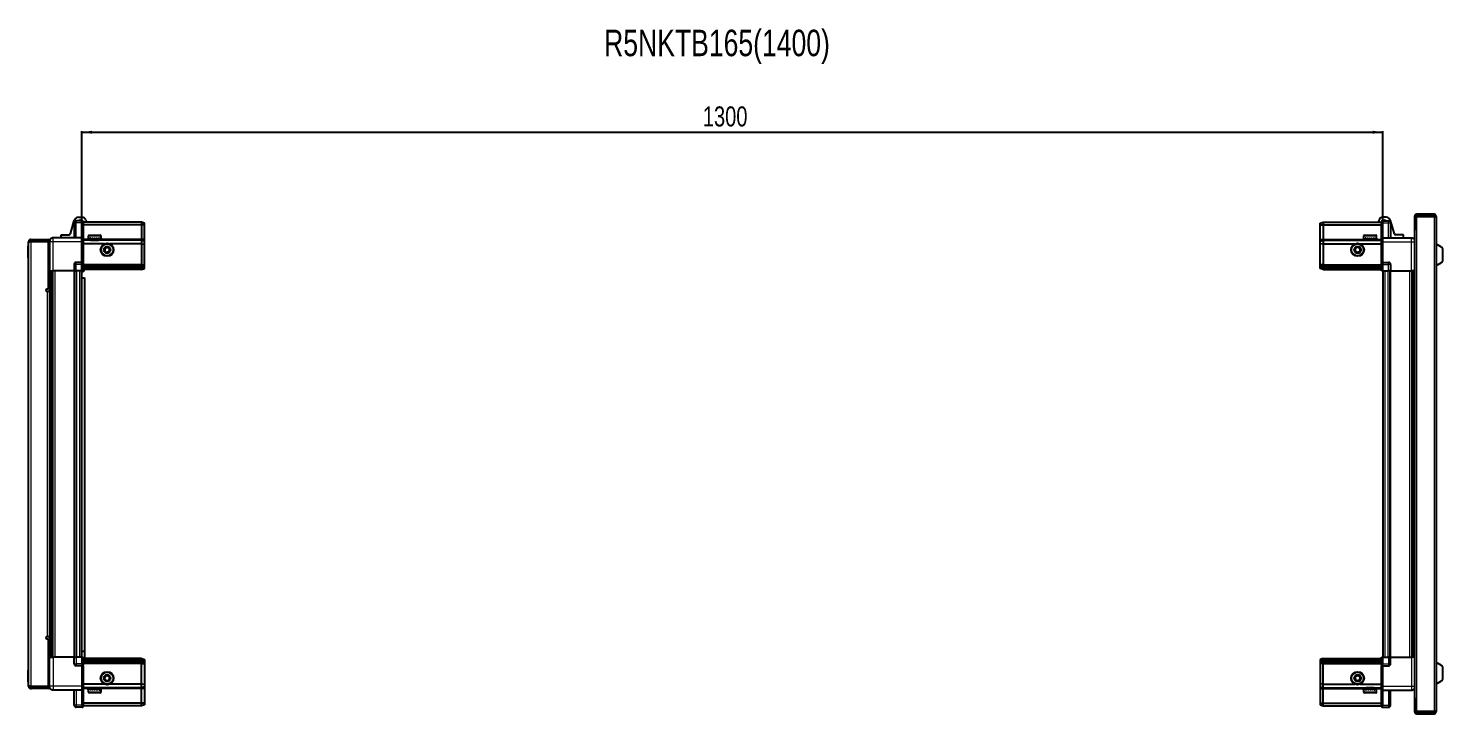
# Model space of a CAD drawing. Header units: millimetres. Extents: x 1132 to 6486, y -442 to 1882.
# Drawn here: x 3138 to 4552, y 1198 to 1882 of the extents above; entities that cross this region are included whole.
import ezdxf

# ---------------------------------------------------------------- set-up
doc = ezdxf.new("R2010")
doc.units = ezdxf.units.MM
doc.layers.add('FORMAT', color=7, linetype='Continuous')
doc.styles.add('SLDTEXTSTYLE0', font='TXT', dxfattribs={"width": 0.75})
doc.dimstyles.new('SLDDIMSTYLE0', dxfattribs={"dimtxt": 20, "dimasz": 10, "dimexe": 0, "dimexo": 0.0625, "dimgap": 5, "dimtad": 2, "dimdec": 1, "dimrnd": 1e-09, "dimzin": 12, "dimdsep": 46, "dimtxsty": 'SLDTEXTSTYLE0', "dimsah": 1, "dimcen": 0.09, "dimadec": 0, "dimazin": 3, "dimtfac": 1, "dimtofl": 0, "dimtmove": 0, "dimatfit": 3, "dimfxl": 0, "dimfrac": 2, "dimtolj": 1, "dimtzin": 12, "dimarcsym": 0})

# ---------------------------------------------------------------- blocks, each defined once
blk = doc.blocks.new('_D_5')
at = {"layer": 'FORMAT'}
for p, q in [((3192.1, 1640.1), (3192.1, 1779.6)), ((3192.1, 1778.6), (4492.1, 1778.6)), ((4492.1, 1640.1), (4492.1, 1779.6))]:
    blk.add_line(p, q, dxfattribs=at)
for points in [[(3192.1, 1778.6), (3202.1, 1777.1), (3202.1, 1780.1)], [(4492.1, 1778.6), (4482.1, 1780.1), (4482.1, 1777.1)]]:
    blk.add_solid(points, dxfattribs=at)
at = {"layer": 'FORMAT', "insert": (3812.6, 1804.4), "char_height": 20, "attachment_point": 1, "style": 'SLDTEXTSTYLE0'}
blk.add_mtext('1300', dxfattribs=at)

msp = doc.modelspace()

# ---------------------------------------------------------------- linework, layer by layer
at = {"color": 7, "linetype": 'Continuous', "lineweight": 25}
for p, q in [((4543.36, 1696.6), (4526.06, 1696.6)), ((4543.36, 1695.1), (4543.36, 1696.6)), ((3180.48, 1677.19), (3184.25, 1690.34)), ((3184.26, 1688.1), (3184.26, 1673.1)), ((3192.26, 1690.1), (3186.26, 1690.1)), ((3188.57, 1693.6), (3191.8, 1693.6)), ((3192.26, 1690.1), (3192.59, 1690.1)), ((3192.26, 1690.1), (3192.26, 1688.1)), ((3192.26, 1673.3), (3192.26, 1688.1)), ((3192.26, 1673.3), (3192.26, 1688.1)), ((3193.46, 1689.6), (3192.59, 1690.1)), ((3193.46, 1688.1), (3193.46, 1689.6)), ((3251.76, 1688.6), (3193.46, 1688.6)), ((3193.46, 1688.1), (3193.46, 1673.3)), ((3251.76, 1686.1), (3193.46, 1686.1)), ((3196.12, 1690.34), (3196.62, 1688.6)), ((3251.76, 1688.6), (3251.76, 1686.1)), ((3254.76, 1687.8), (3251.76, 1688.6)), ((3251.76, 1686.1), (3251.76, 1671.6)), ((3254.76, 1685.95), (3251.76, 1686.1)), ((3254.76, 1685.95), (3254.76, 1687.8)), ((3254.76, 1671.6), (3254.76, 1685.95)), ((4429.46, 1687.8), (4432.46, 1688.6)), ((4429.46, 1685.95), (4429.46, 1687.8)), ((4429.46, 1685.95), (4432.46, 1686.1)), ((4429.46, 1671.6), (4429.46, 1685.95)), ((4432.46, 1688.6), (4432.46, 1686.1)), ((4432.46, 1688.6), (4490.76, 1688.6)), ((4432.46, 1686.1), (4432.46, 1671.6)), ((4432.46, 1686.1), (4490.76, 1686.1)), ((4488.09, 1690.34), (4487.59, 1688.6)), ((4491.62, 1690.1), (4490.76, 1689.6)), ((4490.76, 1689.6), (4490.76, 1688.1)), ((4490.76, 1673.3), (4490.76, 1688.1)), ((4491.96, 1690.1), (4491.62, 1690.1)), ((4491.96, 1688.1), (4491.96, 1690.1)), ((4491.96, 1690.1), (4497.96, 1690.1)), ((4491.96, 1688.1), (4491.96, 1673.3)), ((4495.64, 1693.6), (4492.42, 1693.6)), ((4499.96, 1688.1), (4499.96, 1673.1)), ((4503.74, 1677.19), (4499.97, 1690.34)), ((4523.96, 1694.5), (4523.96, 1682.1)), ((4525.46, 1694.5), (4525.46, 1682.1)), ((4525.96, 1681.6), (4525.96, 1694.5)), ((4525.96, 1694.5), (4543.36, 1694.5)), ((4543.36, 1695.1), (4526.06, 1695.1)), ((4543.36, 1694.5), (4545.46, 1694.5)), ((4545.46, 1694.5), (4545.46, 1199.7)), ((3140.26, 1669.25), (3138.76, 1669.25)), ((3138.76, 1668.75), (3138.76, 1669.25)), ((3138.76, 1225.45), (3138.76, 1668.75)), ((3140.86, 1669.85), (3140.86, 1671.35)), ((3140.86, 1671.35), (3141.76, 1671.35)), ((3140.86, 1669.85), (3141.76, 1669.85)), ((3140.86, 1669.35), (3158.26, 1669.35)), ((3141.76, 1669.85), (3141.76, 1671.35)), ((3141.76, 1671.35), (3158.26, 1671.35)), ((3141.76, 1669.85), (3158.26, 1669.85)), ((3158.26, 1669.85), (3158.26, 1671.35)), ((3159.76, 1669.35), (3158.26, 1669.35)), ((3158.26, 1669.35), (3158.26, 1621.85)), ((3159.76, 1669.1), (3159.76, 1640.1)), ((3192.26, 1673.1), (3163.26, 1673.1)), ((3171.31, 1673.1), (3171.31, 1676.1)), ((3171.31, 1676.1), (3179.03, 1676.1)), ((3192.26, 1673.1), (3192.26, 1673.3)), ((3192.26, 1673.1), (3193.46, 1673.1)), ((3192.26, 1669.1), (3192.26, 1673.1)), ((3192.26, 1648.8), (3192.26, 1669.1)), ((3193.46, 1673.3), (3193.46, 1673.1)), ((3193.46, 1673.1), (3193.46, 1669.1)), ((3251.76, 1670.6), (3193.46, 1670.6)), ((3193.46, 1669.1), (3193.46, 1648.8)), ((3198.26, 1675), (3198.26, 1672.6)), ((3198.26, 1672.6), (3198.26, 1672.1)), ((3198.26, 1672.1), (3198.39, 1672.1)), ((3198.58, 1672.6), (3198.39, 1672.6)), ((3198.39, 1672.6), (3198.39, 1672.1)), ((3198.39, 1672.1), (3198.58, 1672.1)), ((3198.58, 1672.6), (3198.58, 1672.1)), ((3198.58, 1672.1), (3199.11, 1672.1)), ((3199.06, 1675.8), (3206.23, 1675.8)), ((3199.51, 1672.6), (3199.11, 1672.6)), ((3199.11, 1672.6), (3199.11, 1672.1)), ((3199.11, 1672.1), (3199.51, 1672.1)), ((3199.51, 1672.6), (3199.51, 1672.1)), ((3199.51, 1672.1), (3200.38, 1672.1)), ((3200.36, 1672.1), (3200.36, 1672)), ((3200.36, 1672), (3209.16, 1672)), ((3200.95, 1672.6), (3200.38, 1672.6)), ((3200.38, 1672.6), (3200.38, 1672.1)), ((3200.38, 1672.1), (3200.95, 1672.1)), ((3200.76, 1671.6), (3201.45, 1671.12)), ((3200.76, 1671.6), (3205.79, 1671.6)), ((3201.45, 1671.12), (3200.76, 1670.64)), ((3200.76, 1670.64), (3200.76, 1670.6)), ((3200.76, 1670.64), (3205.79, 1670.64)), ((3200.95, 1672.6), (3200.95, 1672.1)), ((3200.95, 1672.1), (3202.08, 1672.1)), ((3201.45, 1671.12), (3205.61, 1671.12)), ((3202.77, 1672.6), (3202.08, 1672.6)), ((3202.08, 1672.6), (3202.08, 1672.1)), ((3202.08, 1672.1), (3202.77, 1672.1)), ((3202.77, 1672.6), (3202.77, 1672.1)), ((3202.77, 1672.1), (3204.04, 1672.1)), ((3204.78, 1672.6), (3204.04, 1672.6)), ((3204.04, 1672.6), (3204.04, 1672.1)), ((3204.04, 1672.1), (3204.27, 1672.1)), ((3204.27, 1672.6), (3204.27, 1672.1)), ((3204.77, 1672.6), (3204.77, 1672.1)), ((3204.77, 1672.1), (3204.78, 1672.1)), ((3204.78, 1672.6), (3204.78, 1672.1)), ((3204.78, 1672.1), (3206.07, 1672.1)), ((3205.61, 1671.12), (3208.07, 1671.12)), ((3205.79, 1671.6), (3208.76, 1671.6)), ((3205.79, 1670.64), (3208.76, 1670.64)), ((3206.79, 1672.6), (3206.07, 1672.6)), ((3206.07, 1672.6), (3206.07, 1672.1)), ((3206.13, 1672.6), (3206.13, 1672.1)), ((3206.13, 1672.1), (3206.79, 1672.1)), ((3206.23, 1675.8), (3210.46, 1675.8)), ((3206.79, 1672.6), (3206.79, 1672.1)), ((3206.79, 1672.1), (3207.97, 1672.1)), ((3208.59, 1672.6), (3207.97, 1672.6)), ((3207.97, 1672.6), (3207.97, 1672.1)), ((3207.97, 1672.1), (3208.59, 1672.1)), ((3208.07, 1671.12), (3208.76, 1671.6)), ((3208.76, 1670.64), (3208.07, 1671.12)), ((3208.59, 1672.6), (3208.59, 1672.1)), ((3208.59, 1672.1), (3209.56, 1672.1)), ((3208.76, 1670.6), (3208.76, 1670.64)), ((3209.16, 1672), (3209.16, 1672.1)), ((3210.03, 1672.6), (3209.56, 1672.6)), ((3209.56, 1672.6), (3209.56, 1672.1)), ((3209.56, 1672.1), (3210.03, 1672.1)), ((3210.03, 1672.6), (3210.03, 1672.1)), ((3210.03, 1672.1), (3210.68, 1672.1)), ((3210.95, 1672.6), (3210.68, 1672.6)), ((3210.68, 1672.6), (3210.68, 1672.1)), ((3210.68, 1672.1), (3210.95, 1672.1)), ((3210.95, 1672.6), (3210.95, 1672.1)), ((3210.95, 1672.1), (3211.22, 1672.1)), ((3211.26, 1672.6), (3211.22, 1672.6)), ((3211.22, 1672.6), (3211.22, 1672.1)), ((3211.22, 1672.1), (3211.26, 1672.1)), ((3211.26, 1672.6), (3211.26, 1675)), ((3211.26, 1672.6), (3211.26, 1672.1)), ((3251.76, 1671.6), (3251.76, 1670.6)), ((3251.76, 1670.6), (3251.76, 1667.1)), ((3254.76, 1669.8), (3251.76, 1670.6)), ((3254.76, 1669.8), (3254.76, 1671.6)), ((3254.76, 1666.77), (3254.76, 1669.8)), ((4429.46, 1669.8), (4429.46, 1671.6)), ((4429.46, 1669.8), (4432.46, 1670.6)), ((4429.46, 1666.77), (4429.46, 1669.8)), ((4432.46, 1671.6), (4432.46, 1670.6)), ((4432.46, 1670.6), (4432.46, 1667.1)), ((4432.46, 1670.6), (4490.76, 1670.6)), ((4472.96, 1675), (4472.96, 1672.1)), ((4472.96, 1672.1), (4472.99, 1672.1)), ((4473.11, 1672.6), (4472.99, 1672.6)), ((4472.99, 1672.6), (4472.99, 1672.1)), ((4472.99, 1672.1), (4473.11, 1672.1)), ((4473.11, 1672.6), (4473.11, 1672.1)), ((4473.11, 1672.1), (4473.52, 1672.1)), ((4473.86, 1672.6), (4473.52, 1672.6)), ((4473.52, 1672.6), (4473.52, 1672.1)), ((4473.52, 1672.1), (4473.86, 1672.1)), ((4473.76, 1675.8), (4485.16, 1675.8)), ((4473.86, 1672.6), (4473.86, 1672.1)), ((4473.86, 1672.1), (4474.64, 1672.1)), ((4475.16, 1672.6), (4474.64, 1672.6)), ((4474.64, 1672.6), (4474.64, 1672.1)), ((4474.64, 1672.1), (4475.16, 1672.1)), ((4475.06, 1672.1), (4475.06, 1672)), ((4475.06, 1672), (4483.86, 1672)), ((4475.16, 1672.6), (4475.16, 1672.1)), ((4475.16, 1672.1), (4476.22, 1672.1)), ((4475.46, 1671.6), (4476.15, 1671.12)), ((4475.46, 1671.6), (4483.46, 1671.6)), ((4476.15, 1671.12), (4475.46, 1670.64)), ((4475.46, 1670.64), (4475.46, 1670.6)), ((4475.46, 1670.64), (4483.46, 1670.64)), ((4476.15, 1671.12), (4482.77, 1671.12)), ((4476.88, 1672.6), (4476.22, 1672.6)), ((4476.22, 1672.6), (4476.22, 1672.1)), ((4476.22, 1672.1), (4476.88, 1672.1)), ((4476.88, 1672.6), (4476.88, 1672.1)), ((4476.88, 1672.1), (4478.12, 1672.1)), ((4478.85, 1672.6), (4478.12, 1672.6)), ((4478.12, 1672.6), (4478.12, 1672.1)), ((4478.12, 1672.1), (4478.55, 1672.1)), ((4478.55, 1672.6), (4478.55, 1672.1)), ((4478.85, 1672.6), (4478.85, 1672.1)), ((4478.85, 1672.1), (4480.15, 1672.1)), ((4480.88, 1672.6), (4480.15, 1672.6)), ((4480.15, 1672.6), (4480.15, 1672.1)), ((4480.42, 1672.6), (4480.42, 1672.1)), ((4480.42, 1672.1), (4480.88, 1672.1)), ((4480.88, 1672.6), (4480.88, 1672.1)), ((4480.88, 1672.1), (4482.11, 1672.1)), ((4482.77, 1672.6), (4482.11, 1672.6)), ((4482.11, 1672.6), (4482.11, 1672.1)), ((4482.11, 1672.1), (4482.77, 1672.1)), ((4482.77, 1672.6), (4482.77, 1672.1)), ((4482.77, 1672.1), (4483.82, 1672.1)), ((4482.77, 1671.12), (4483.46, 1671.6)), ((4483.46, 1670.64), (4482.77, 1671.12)), ((4483.46, 1670.6), (4483.46, 1670.64)), ((4484.34, 1672.6), (4483.82, 1672.6)), ((4483.82, 1672.6), (4483.82, 1672.1)), ((4483.82, 1672.1), (4484.34, 1672.1)), ((4483.86, 1672), (4483.86, 1672.1)), ((4484.34, 1672.6), (4484.34, 1672.1)), ((4484.34, 1672.1), (4485.09, 1672.1)), ((4485.42, 1672.6), (4485.09, 1672.6)), ((4485.09, 1672.6), (4485.09, 1672.1)), ((4485.09, 1672.1), (4485.42, 1672.1)), ((4485.42, 1672.6), (4485.42, 1672.1)), ((4485.42, 1672.1), (4485.82, 1672.1)), ((4485.93, 1672.6), (4485.82, 1672.6)), ((4485.82, 1672.6), (4485.82, 1672.1)), ((4485.82, 1672.1), (4485.93, 1672.1)), ((4485.93, 1672.6), (4485.93, 1672.1)), ((4485.93, 1672.1), (4485.96, 1672.1)), ((4485.96, 1672.1), (4485.96, 1675)), ((4490.76, 1673.1), (4490.76, 1673.3)), ((4491.96, 1673.1), (4490.76, 1673.1)), ((4490.76, 1669.1), (4490.76, 1673.1)), ((4490.76, 1648.8), (4490.76, 1669.1)), ((4491.96, 1673.3), (4491.96, 1673.1)), ((4491.96, 1673.1), (4491.96, 1669.1)), ((4491.96, 1673.1), (4520.96, 1673.1)), ((4491.96, 1669.1), (4491.96, 1648.8)), ((4512.91, 1676.1), (4505.18, 1676.1)), ((4512.91, 1673.1), (4512.91, 1676.1)), ((4523.86, 1681.6), (4523.86, 1212.6)), ((4523.86, 1681.6), (4525.96, 1681.6)), ((4523.96, 1682.1), (4525.46, 1682.1)), ((3138.76, 1664.74), (3138.46, 1664.74)), ((3138.46, 1653.17), (3138.46, 1664.74)), ((3214.76, 1667.1), (3193.46, 1667.1)), ((3251.76, 1667.1), (3219.76, 1667.1)), ((3251.76, 1667.1), (3251.76, 1646.6)), ((3251.76, 1667.1), (3254.76, 1666.77)), ((3254.76, 1646.6), (3254.76, 1666.77)), ((4432.46, 1667.1), (4429.46, 1666.77)), ((4429.46, 1646.6), (4429.46, 1666.77)), ((4432.46, 1667.1), (4432.46, 1646.6)), ((4432.46, 1667.1), (4464.46, 1667.1)), ((4469.46, 1667.1), (4490.76, 1667.1)), ((4552.06, 1650.1), (4552.06, 1662.1)), ((3138.46, 1653.17), (3138.76, 1653.17)), ((3158.26, 1642.85), (3159.76, 1642.85)), ((3159.76, 1640.1), (3158.26, 1640.1)), ((3160.41, 1254.1), (3160.41, 1640.1)), ((3162.2, 1640.1), (3162.2, 1254.1)), ((3162.23, 1640.1), (3162.23, 1254.1)), ((3184.26, 1640.1), (3163.26, 1640.1)), ((3184.26, 1646.6), (3184.26, 1640.1)), ((3184.26, 1640.1), (3186.26, 1640.1)), ((3184.91, 1254.1), (3184.91, 1640.1)), ((3192.26, 1648.6), (3186.26, 1648.6)), ((3192.26, 1640.1), (3186.26, 1640.1)), ((3192.11, 1254.1), (3192.11, 1640.1)), ((3192.26, 1648.6), (3192.26, 1648.8)), ((3192.26, 1648.6), (3192.26, 1646.6)), ((3192.26, 1648.6), (3193.46, 1648.6)), ((3192.26, 1640.1), (3192.26, 1646.6)), ((3192.26, 1640.1), (3192.26, 1646.6)), ((3192.26, 1640.1), (3192.59, 1640.1)), ((3192.26, 1640.1), (3192.26, 1640.1)), ((3192.59, 1640.1), (3192.59, 1646.6)), ((3193.46, 1640.1), (3192.59, 1640.1)), ((3192.59, 1640.1), (3192.59, 1640.1)), ((3193.46, 1648.8), (3193.46, 1648.6)), ((3193.46, 1647.93), (3193.46, 1648.6)), ((3193.46, 1647.93), (3193.46, 1640.1)), ((3251.76, 1645.6), (3193.46, 1645.6)), ((3251.76, 1644.6), (3193.46, 1644.6)), ((3251.76, 1643.1), (3193.46, 1643.1)), ((3251.76, 1641.6), (3193.46, 1641.6)), ((3251.76, 1646.6), (3251.76, 1645.6)), ((3251.76, 1645.6), (3251.76, 1644.6)), ((3251.76, 1645.6), (3254.76, 1644.8)), ((3251.76, 1644.6), (3251.76, 1643.1)), ((3251.76, 1644.6), (3254.76, 1644.06)), ((3251.76, 1643.1), (3254.76, 1643.56)), ((3251.76, 1643.1), (3251.76, 1641.6)), ((3251.76, 1641.6), (3254.76, 1642.41)), ((3254.76, 1644.8), (3254.76, 1646.6)), ((3254.76, 1644.06), (3254.76, 1644.8)), ((3254.76, 1643.56), (3254.76, 1644.06)), ((3254.76, 1642.41), (3254.76, 1643.56)), ((4429.46, 1644.8), (4429.46, 1646.6)), ((4432.46, 1645.6), (4429.46, 1644.8)), ((4429.46, 1644.06), (4429.46, 1644.8)), ((4432.46, 1644.6), (4429.46, 1644.06)), ((4429.46, 1643.56), (4429.46, 1644.06)), ((4432.46, 1643.1), (4429.46, 1643.56)), ((4429.46, 1642.41), (4429.46, 1643.56)), ((4432.46, 1641.6), (4429.46, 1642.41)), ((4432.46, 1646.6), (4432.46, 1645.6)), ((4432.46, 1645.6), (4432.46, 1644.6)), ((4432.46, 1645.6), (4490.76, 1645.6)), ((4432.46, 1644.6), (4490.76, 1644.6)), ((4432.46, 1644.6), (4432.46, 1643.1)), ((4432.46, 1643.1), (4490.76, 1643.1)), ((4432.46, 1643.1), (4432.46, 1641.6)), ((4432.46, 1641.6), (4490.76, 1641.6)), ((4490.76, 1648.6), (4490.76, 1648.8)), ((4491.96, 1648.6), (4490.76, 1648.6)), ((4490.76, 1648.6), (4490.76, 1647.93)), ((4490.76, 1640.1), (4490.76, 1647.93)), ((4491.62, 1640.1), (4490.76, 1640.1)), ((4491.62, 1646.6), (4491.62, 1640.1)), ((4491.96, 1640.1), (4491.62, 1640.1)), ((4491.96, 1648.8), (4491.96, 1648.6)), ((4491.96, 1646.6), (4491.96, 1648.6)), ((4491.96, 1646.6), (4491.96, 1648.6)), ((4491.96, 1648.6), (4497.96, 1648.6)), ((4491.96, 1646.6), (4491.96, 1640.1)), ((4491.96, 1640.1), (4497.96, 1640.1)), ((4492.11, 1640.1), (4492.11, 1254.1)), ((4499.96, 1640.1), (4497.96, 1640.1)), ((4499.31, 1640.1), (4499.31, 1254.1)), ((4499.96, 1646.6), (4499.96, 1640.1)), ((4499.96, 1640.1), (4520.96, 1640.1)), ((4521.98, 1254.1), (4521.98, 1640.1)), ((4522.02, 1254.1), (4522.02, 1640.1)), ((4523.81, 1640.1), (4523.81, 1254.1)), ((3192.11, 1633.1), (3194.61, 1633.1)), ((3194.61, 1633.1), (3194.61, 1259.6)), ((3158.26, 1621.85), (3156.91, 1621.85)), ((3156.91, 1619.85), (3157.66, 1619.85)), ((3157.66, 1619.85), (3159.76, 1619.85)), ((3159.76, 1619.85), (3159.76, 1274.35)), ((3157.66, 1274.35), (3156.91, 1274.35)), ((3156.91, 1272.35), (3158.26, 1272.35)), ((3159.76, 1274.35), (3157.66, 1274.35)), ((3158.26, 1272.35), (3158.26, 1224.85)), ((3194.61, 1259.6), (3192.11, 1259.6)), ((3194.61, 1259.6), (3194.61, 1252.6)), ((3159.76, 1254.1), (3158.26, 1254.1)), ((3159.76, 1251.35), (3158.26, 1251.35)), ((3159.76, 1225.1), (3159.76, 1254.1)), ((3184.26, 1254.1), (3163.26, 1254.1)), ((3184.26, 1247.6), (3184.26, 1254.1)), ((3184.26, 1254.1), (3186.26, 1254.1)), ((3192.26, 1254.1), (3186.26, 1254.1)), ((3192.26, 1245.6), (3186.26, 1245.6)), ((3192.26, 1247.6), (3192.26, 1254.1)), ((3192.26, 1254.1), (3192.59, 1254.1)), ((3192.26, 1247.6), (3192.26, 1245.6)), ((3192.26, 1247.6), (3192.26, 1245.6)), ((3192.26, 1245.6), (3193.46, 1245.6)), ((3192.26, 1245.4), (3192.26, 1245.6)), ((3192.26, 1225.1), (3192.26, 1245.4)), ((3192.59, 1247.6), (3192.59, 1254.1)), ((3192.59, 1254.1), (3193.46, 1254.1)), ((3193.46, 1254.1), (3193.46, 1246.28)), ((3251.76, 1252.6), (3193.46, 1252.6)), ((3251.76, 1251.1), (3193.46, 1251.1)), ((3251.76, 1249.6), (3193.46, 1249.6)), ((3251.76, 1248.6), (3193.46, 1248.6)), ((3193.46, 1245.6), (3193.46, 1246.28)), ((3193.46, 1245.6), (3193.46, 1245.4)), ((3193.46, 1245.4), (3193.46, 1225.1)), ((3251.76, 1251.1), (3251.76, 1252.6)), ((3251.76, 1252.6), (3254.76, 1251.8)), ((3251.76, 1249.6), (3251.76, 1251.1)), ((3251.76, 1251.1), (3254.76, 1250.65)), ((3251.76, 1249.6), (3254.76, 1250.15)), ((3251.76, 1248.6), (3251.76, 1249.6)), ((3251.76, 1248.6), (3254.76, 1249.41)), ((3251.76, 1247.6), (3251.76, 1248.6)), ((3251.76, 1227.1), (3251.76, 1247.6)), ((3254.76, 1251.8), (3254.76, 1250.65)), ((3254.76, 1250.65), (3254.76, 1250.15)), ((3254.76, 1250.15), (3254.76, 1249.41)), ((3254.76, 1249.41), (3254.76, 1247.6)), ((3254.76, 1247.6), (3254.76, 1227.44)), ((4432.46, 1252.6), (4429.46, 1251.8)), ((4429.46, 1251.8), (4429.46, 1250.65)), ((4432.46, 1251.1), (4429.46, 1250.65)), ((4429.46, 1250.65), (4429.46, 1250.15)), ((4432.46, 1249.6), (4429.46, 1250.15)), ((4429.46, 1250.15), (4429.46, 1249.41)), ((4432.46, 1248.6), (4429.46, 1249.41)), ((4429.46, 1249.41), (4429.46, 1247.6)), ((4429.46, 1247.6), (4429.46, 1227.44)), ((4432.46, 1251.1), (4432.46, 1252.6)), ((4432.46, 1252.6), (4490.76, 1252.6)), ((4432.46, 1249.6), (4432.46, 1251.1)), ((4432.46, 1251.1), (4490.76, 1251.1)), ((4432.46, 1249.6), (4490.76, 1249.6)), ((4432.46, 1248.6), (4432.46, 1249.6)), ((4432.46, 1248.6), (4490.76, 1248.6)), ((4432.46, 1247.6), (4432.46, 1248.6)), ((4432.46, 1227.1), (4432.46, 1247.6)), ((4490.76, 1246.28), (4490.76, 1254.1)), ((4490.76, 1254.1), (4491.62, 1254.1)), ((4490.76, 1246.28), (4490.76, 1245.6)), ((4491.96, 1245.6), (4490.76, 1245.6)), ((4490.76, 1245.4), (4490.76, 1245.6)), ((4490.76, 1225.1), (4490.76, 1245.4)), ((4491.62, 1254.1), (4491.62, 1254.1)), ((4491.62, 1254.1), (4491.62, 1247.6)), ((4491.96, 1254.1), (4491.62, 1254.1)), ((4491.96, 1254.1), (4491.96, 1247.6)), ((4491.96, 1254.1), (4491.96, 1254.1)), ((4491.96, 1254.1), (4497.96, 1254.1)), ((4491.96, 1254.1), (4491.96, 1247.6)), ((4491.96, 1245.6), (4491.96, 1247.6)), ((4491.96, 1245.6), (4491.96, 1245.4)), ((4491.96, 1245.6), (4497.96, 1245.6)), ((4491.96, 1245.4), (4491.96, 1225.1)), ((4499.96, 1254.1), (4497.96, 1254.1)), ((4499.96, 1247.6), (4499.96, 1254.1)), ((4499.96, 1254.1), (4520.96, 1254.1)), ((4552.06, 1232.1), (4552.06, 1244.1)), ((3138.76, 1241.04), (3138.46, 1241.04)), ((3138.46, 1231.36), (3138.46, 1241.04)), ((3138.46, 1229.47), (3138.46, 1231.36)), ((3138.46, 1229.47), (3138.76, 1229.47)), ((3138.76, 1224.95), (3138.76, 1225.45)), ((3140.26, 1224.95), (3138.76, 1224.95)), ((3158.26, 1224.85), (3140.86, 1224.85)), ((3140.86, 1224.35), (3140.86, 1222.85)), ((3140.86, 1224.35), (3141.76, 1224.35)), ((3140.86, 1222.85), (3141.76, 1222.85)), ((3141.76, 1224.35), (3141.76, 1222.85)), ((3158.26, 1224.35), (3141.76, 1224.35)), ((3158.26, 1222.85), (3141.76, 1222.85)), ((3158.26, 1224.85), (3159.76, 1224.85)), ((3158.26, 1224.35), (3158.26, 1222.85)), ((3192.26, 1221.1), (3163.26, 1221.1)), ((3184.26, 1206.1), (3184.26, 1221.1)), ((3192.26, 1221.1), (3192.26, 1225.1)), ((3192.26, 1221.1), (3193.46, 1221.1)), ((3192.26, 1220.9), (3192.26, 1221.1)), ((3192.26, 1206.1), (3192.26, 1220.9)), ((3214.76, 1227.1), (3193.46, 1227.1)), ((3193.46, 1225.1), (3193.46, 1221.1)), ((3251.76, 1223.6), (3193.46, 1223.6)), ((3193.46, 1221.1), (3193.46, 1220.9)), ((3193.46, 1220.9), (3193.46, 1206.1)), ((3198.26, 1222.1), (3198.26, 1219.2)), ((3198.35, 1222.1), (3198.26, 1222.1)), ((3198.35, 1221.6), (3198.35, 1222.1)), ((3198.52, 1222.1), (3198.35, 1222.1)), ((3198.35, 1221.6), (3198.52, 1221.6)), ((3198.52, 1221.6), (3198.52, 1222.1)), ((3199.01, 1222.1), (3198.52, 1222.1)), ((3199.01, 1221.6), (3199.01, 1222.1)), ((3199.39, 1222.1), (3199.01, 1222.1)), ((3199.01, 1221.6), (3199.39, 1221.6)), ((3199.21, 1218.4), (3199.06, 1218.4)), ((3210.46, 1218.4), (3199.21, 1218.4)), ((3199.39, 1221.6), (3199.39, 1222.1)), ((3200.23, 1222.1), (3199.39, 1222.1)), ((3200.23, 1221.6), (3200.23, 1222.1)), ((3200.79, 1222.1), (3200.23, 1222.1)), ((3200.23, 1221.6), (3200.79, 1221.6)), ((3200.36, 1222.2), (3200.36, 1222.1)), ((3205.76, 1222.2), (3200.36, 1222.2)), ((3200.76, 1223.6), (3200.76, 1223.57)), ((3200.76, 1223.57), (3201.45, 1223.09)), ((3200.86, 1223.57), (3200.76, 1223.57)), ((3201.45, 1223.09), (3200.76, 1222.6)), ((3200.86, 1222.6), (3200.76, 1222.6)), ((3200.79, 1221.6), (3200.79, 1222.1)), ((3201.89, 1222.1), (3200.79, 1222.1)), ((3208.76, 1223.57), (3200.86, 1223.57)), ((3208.76, 1222.6), (3200.86, 1222.6)), ((3201.53, 1223.09), (3201.45, 1223.09)), ((3208.07, 1223.09), (3201.53, 1223.09)), ((3201.89, 1221.6), (3201.89, 1222.1)), ((3202.57, 1222.1), (3201.89, 1222.1)), ((3201.89, 1221.6), (3202.57, 1221.6)), ((3202.57, 1221.6), (3202.57, 1222.1)), ((3203.84, 1222.1), (3202.57, 1222.1)), ((3203.84, 1221.6), (3203.84, 1222.1)), ((3204.13, 1222.1), (3203.84, 1222.1)), ((3203.84, 1221.6), (3204.57, 1221.6)), ((3204.13, 1221.6), (3204.13, 1222.1)), ((3204.57, 1221.6), (3204.57, 1222.1)), ((3205.87, 1222.1), (3204.57, 1222.1)), ((3209.16, 1222.2), (3205.76, 1222.2)), ((3205.87, 1221.6), (3205.87, 1222.1)), ((3205.87, 1221.6), (3206.59, 1221.6)), ((3206, 1221.6), (3206, 1222.1)), ((3206.59, 1222.1), (3206, 1222.1)), ((3206.59, 1221.6), (3206.59, 1222.1)), ((3207.79, 1222.1), (3206.59, 1222.1)), ((3207.79, 1221.6), (3207.79, 1222.1)), ((3208.43, 1222.1), (3207.79, 1222.1)), ((3207.79, 1221.6), (3208.43, 1221.6)), ((3208.07, 1223.09), (3208.76, 1223.57)), ((3208.76, 1222.6), (3208.07, 1223.09)), ((3208.43, 1221.6), (3208.43, 1222.1)), ((3209.42, 1222.1), (3208.43, 1222.1)), ((3208.76, 1223.57), (3208.76, 1223.6)), ((3209.16, 1222.1), (3209.16, 1222.2)), ((3209.42, 1221.6), (3209.42, 1222.1)), ((3209.9, 1222.1), (3209.42, 1222.1)), ((3209.42, 1221.6), (3209.9, 1221.6)), ((3209.9, 1221.6), (3209.9, 1222.1)), ((3210.59, 1222.1), (3209.9, 1222.1)), ((3210.59, 1221.6), (3210.59, 1222.1)), ((3210.88, 1222.1), (3210.59, 1222.1)), ((3210.59, 1221.6), (3210.88, 1221.6)), ((3210.88, 1221.6), (3210.88, 1222.1)), ((3211.19, 1222.1), (3210.88, 1222.1)), ((3211.19, 1221.6), (3211.19, 1222.1)), ((3211.25, 1222.1), (3211.19, 1222.1)), ((3211.19, 1221.6), (3211.25, 1221.6)), ((3211.25, 1221.6), (3211.25, 1222.1)), ((3211.26, 1222.1), (3211.25, 1222.1)), ((3211.26, 1219.2), (3211.26, 1222.1)), ((3251.76, 1227.1), (3219.76, 1227.1)), ((3251.76, 1227.1), (3254.76, 1227.44)), ((3251.76, 1223.6), (3251.76, 1227.1)), ((3254.76, 1224.41), (3251.76, 1223.6)), ((3251.76, 1222.6), (3251.76, 1223.6)), ((3251.76, 1208.1), (3251.76, 1222.6)), ((3254.76, 1227.44), (3254.76, 1224.41)), ((3254.76, 1224.41), (3254.76, 1222.6)), ((3254.76, 1222.6), (3254.76, 1208.26)), ((4432.46, 1227.1), (4429.46, 1227.44)), ((4429.46, 1227.44), (4429.46, 1224.41)), ((4429.46, 1224.41), (4432.46, 1223.6)), ((4429.46, 1224.41), (4429.46, 1222.6)), ((4429.46, 1222.6), (4429.46, 1208.26)), ((4432.46, 1227.1), (4464.46, 1227.1)), ((4432.46, 1223.6), (4432.46, 1227.1)), ((4432.46, 1223.6), (4490.76, 1223.6)), ((4432.46, 1222.6), (4432.46, 1223.6)), ((4432.46, 1208.1), (4432.46, 1222.6)), ((4469.46, 1227.1), (4490.76, 1227.1)), ((4472.96, 1222.1), (4472.96, 1219.2)), ((4472.98, 1222.1), (4472.96, 1222.1)), ((4472.98, 1221.6), (4472.98, 1222.1)), ((4473.07, 1222.1), (4472.98, 1222.1)), ((4472.98, 1221.6), (4473.07, 1221.6)), ((4473.07, 1221.6), (4473.07, 1222.1)), ((4473.45, 1222.1), (4473.07, 1222.1)), ((4473.45, 1221.6), (4473.45, 1222.1)), ((4473.76, 1222.1), (4473.45, 1222.1)), ((4473.45, 1221.6), (4473.76, 1221.6)), ((4473.76, 1221.6), (4473.76, 1222.1)), ((4474.5, 1222.1), (4473.76, 1222.1)), ((4485.16, 1218.4), (4473.76, 1218.4)), ((4474.5, 1221.6), (4474.5, 1222.1)), ((4475.01, 1222.1), (4474.5, 1222.1)), ((4474.5, 1221.6), (4475.01, 1221.6)), ((4475.01, 1221.6), (4475.01, 1222.1)), ((4476.05, 1222.1), (4475.01, 1222.1)), ((4475.06, 1222.2), (4475.06, 1222.1)), ((4483.86, 1222.2), (4475.06, 1222.2)), ((4475.46, 1223.6), (4475.46, 1223.57)), ((4475.46, 1223.57), (4476.15, 1223.09)), ((4483.46, 1223.57), (4475.46, 1223.57)), ((4476.15, 1223.09), (4475.46, 1222.6)), ((4483.46, 1222.6), (4475.46, 1222.6)), ((4476.05, 1221.6), (4476.05, 1222.1)), ((4476.7, 1222.1), (4476.05, 1222.1)), ((4476.05, 1221.6), (4476.7, 1221.6)), ((4482.77, 1223.09), (4476.15, 1223.09)), ((4476.7, 1221.6), (4476.7, 1222.1)), ((4477.92, 1222.1), (4476.7, 1222.1)), ((4477.92, 1221.6), (4477.92, 1222.1)), ((4478.42, 1222.1), (4477.92, 1222.1)), ((4477.92, 1221.6), (4478.65, 1221.6)), ((4478.42, 1221.6), (4478.42, 1222.1)), ((4478.65, 1221.6), (4478.65, 1222.1)), ((4479.95, 1222.1), (4478.65, 1222.1)), ((4479.95, 1221.6), (4479.95, 1222.1)), ((4479.95, 1221.6), (4480.68, 1221.6)), ((4480.29, 1221.6), (4480.29, 1222.1)), ((4480.68, 1222.1), (4480.29, 1222.1)), ((4480.68, 1221.6), (4480.68, 1222.1)), ((4481.93, 1222.1), (4480.68, 1222.1)), ((4481.93, 1221.6), (4481.93, 1222.1)), ((4482.59, 1222.1), (4481.93, 1222.1)), ((4481.93, 1221.6), (4482.59, 1221.6)), ((4482.59, 1221.6), (4482.59, 1222.1)), ((4483.67, 1222.1), (4482.59, 1222.1)), ((4482.77, 1223.09), (4483.46, 1223.57)), ((4483.46, 1222.6), (4482.77, 1223.09)), ((4483.46, 1223.57), (4483.46, 1223.6)), ((4483.67, 1221.6), (4483.67, 1222.1)), ((4484.2, 1222.1), (4483.67, 1222.1)), ((4483.67, 1221.6), (4484.2, 1221.6)), ((4483.86, 1222.1), (4483.86, 1222.2)), ((4484.2, 1221.6), (4484.2, 1222.1)), ((4484.99, 1222.1), (4484.2, 1222.1)), ((4484.99, 1221.6), (4484.99, 1222.1)), ((4485.34, 1222.1), (4484.99, 1222.1)), ((4484.99, 1221.6), (4485.34, 1221.6)), ((4485.34, 1221.6), (4485.34, 1222.1)), ((4485.77, 1222.1), (4485.34, 1222.1)), ((4485.77, 1221.6), (4485.77, 1222.1)), ((4485.91, 1222.1), (4485.77, 1222.1)), ((4485.77, 1221.6), (4485.91, 1221.6)), ((4485.91, 1221.6), (4485.91, 1222.1)), ((4485.96, 1222.1), (4485.91, 1222.1)), ((4485.96, 1219.2), (4485.96, 1222.1)), ((4490.76, 1221.1), (4490.76, 1225.1)), ((4491.96, 1221.1), (4490.76, 1221.1)), ((4490.76, 1220.9), (4490.76, 1221.1)), ((4490.76, 1206.1), (4490.76, 1220.9)), ((4491.96, 1225.1), (4491.96, 1221.1)), ((4491.96, 1221.1), (4491.96, 1220.9)), ((4491.96, 1221.1), (4520.96, 1221.1)), ((4491.96, 1220.9), (4491.96, 1206.1)), ((4491.96, 1220.9), (4491.96, 1206.1)), ((4499.96, 1206.1), (4499.96, 1221.1)), ((3192.26, 1204.1), (3186.26, 1204.1)), ((3192.26, 1206.1), (3192.26, 1204.1)), ((3192.26, 1204.1), (3192.59, 1204.1)), ((3192.26, 1204.1), (3192.26, 1204.1)), ((3192.26, 1204.1), (3192.59, 1204.1)), ((3192.59, 1204.1), (3193.46, 1204.6)), ((3192.59, 1204.1), (3193.46, 1204.6)), ((3251.76, 1208.1), (3193.46, 1208.1)), ((3193.46, 1204.6), (3193.46, 1206.1)), ((3251.76, 1205.6), (3193.46, 1205.6)), ((3254.76, 1208.26), (3251.76, 1208.1)), ((3251.76, 1205.6), (3251.76, 1208.1)), ((3254.76, 1206.41), (3251.76, 1205.6)), ((3254.76, 1208.26), (3254.76, 1206.41)), ((4429.46, 1208.26), (4432.46, 1208.1)), ((4429.46, 1208.26), (4429.46, 1206.41)), ((4429.46, 1206.41), (4432.46, 1205.6)), ((4432.46, 1208.1), (4490.76, 1208.1)), ((4432.46, 1205.6), (4432.46, 1208.1)), ((4432.46, 1205.6), (4490.76, 1205.6)), ((4490.76, 1206.1), (4490.76, 1204.6)), ((4490.76, 1204.6), (4491.62, 1204.1)), ((4491.96, 1204.1), (4491.62, 1204.1)), ((4491.96, 1204.1), (4491.96, 1206.1)), ((4491.96, 1204.1), (4497.96, 1204.1)), ((4525.96, 1212.6), (4523.86, 1212.6)), ((4523.96, 1212.1), (4525.46, 1212.1)), ((4523.96, 1212.1), (4523.96, 1199.7)), ((4525.46, 1212.1), (4525.46, 1199.7)), ((4525.96, 1199.7), (4525.96, 1212.6)), ((4543.36, 1199.7), (4525.96, 1199.7)), ((4526.06, 1199.1), (4543.36, 1199.1)), ((4526.06, 1197.6), (4543.36, 1197.6)), ((4545.46, 1199.7), (4543.36, 1199.7)), ((4543.36, 1199.1), (4543.36, 1197.6))]:
    msp.add_line(p, q, dxfattribs=at)
at = {"color": 8, "linetype": 'Continuous', "lineweight": 18}
for p, q in [((4526.06, 1695.1), (4526.06, 1696.6)), ((3186.26, 1688.1), (3184.26, 1688.1)), ((3186.26, 1688.1), (3186.26, 1690.1)), ((3186.26, 1673.1), (3186.26, 1688.1)), ((3192.26, 1688.1), (3186.26, 1688.1)), ((3192.26, 1688.1), (3193.46, 1688.1)), ((4491.96, 1688.1), (4490.76, 1688.1)), ((4491.96, 1688.1), (4497.96, 1688.1)), ((4497.96, 1688.1), (4497.96, 1690.1)), ((4497.96, 1673.1), (4497.96, 1688.1)), ((4497.96, 1688.1), (4499.96, 1688.1)), ((4525.46, 1694.5), (4523.96, 1694.5)), ((4543.36, 1694.5), (4543.36, 1199.7)), ((3140.86, 1669.35), (3140.86, 1224.85)), ((3163.26, 1640.1), (3163.26, 1669.1)), ((3192.26, 1669.1), (3163.26, 1669.1)), ((3192.26, 1673.3), (3193.46, 1673.3)), ((3192.26, 1669.1), (3193.46, 1669.1)), ((3200.76, 1671.6), (3193.46, 1671.6)), ((3198.26, 1675), (3206.43, 1675)), ((3206.43, 1675), (3211.26, 1675)), ((3251.76, 1671.6), (3208.76, 1671.6)), ((3254.76, 1671.6), (3251.76, 1671.6)), ((4429.46, 1671.6), (4432.46, 1671.6)), ((4432.46, 1671.6), (4475.46, 1671.6)), ((4472.96, 1675), (4485.96, 1675)), ((4483.46, 1671.6), (4490.76, 1671.6)), ((4490.76, 1673.3), (4491.96, 1673.3)), ((4491.96, 1669.1), (4490.76, 1669.1)), ((4491.96, 1669.1), (4520.96, 1669.1)), ((4520.96, 1640.1), (4520.96, 1669.1)), ((4525.96, 1681.6), (4525.96, 1212.6)), ((3159.76, 1619.85), (3159.76, 1640.1)), ((3160.99, 1640.1), (3160.99, 1254.1)), ((3163.44, 1254.1), (3163.44, 1640.1)), ((3164.85, 1640.1), (3164.85, 1254.1)), ((3184.26, 1646.6), (3186.26, 1646.6)), ((3184.26, 1254.1), (3184.26, 1640.1)), ((3186.26, 1646.6), (3186.26, 1648.6)), ((3186.26, 1640.1), (3186.26, 1646.6)), ((3192.26, 1646.6), (3186.26, 1646.6)), ((3186.91, 1254.1), (3186.91, 1640.1)), ((3190.11, 1254.1), (3190.11, 1640.1)), ((3192.26, 1648.8), (3193.46, 1648.8)), ((3192.26, 1646.6), (3192.59, 1646.6)), ((3192.26, 1640.1), (3192.59, 1640.1)), ((3251.76, 1646.6), (3193.46, 1646.6)), ((3251.76, 1646.6), (3254.76, 1646.6)), ((4432.46, 1646.6), (4429.46, 1646.6)), ((4432.46, 1646.6), (4490.76, 1646.6)), ((4490.76, 1648.8), (4491.96, 1648.8)), ((4491.96, 1646.6), (4491.62, 1646.6)), ((4491.96, 1646.6), (4497.96, 1646.6)), ((4494.11, 1640.1), (4494.11, 1254.1)), ((4497.31, 1640.1), (4497.31, 1254.1)), ((4497.96, 1646.6), (4497.96, 1648.6)), ((4499.96, 1646.6), (4497.96, 1646.6)), ((4497.96, 1640.1), (4497.96, 1646.6)), ((4499.96, 1640.1), (4499.96, 1254.1)), ((4519.36, 1254.1), (4519.36, 1640.1)), ((4520.77, 1640.1), (4520.77, 1254.1)), ((4523.22, 1254.1), (4523.22, 1640.1)), ((3157.66, 1274.35), (3157.66, 1619.85)), ((3159.76, 1254.1), (3159.76, 1274.35)), ((3163.26, 1254.1), (3163.26, 1225.1)), ((3184.26, 1247.6), (3186.26, 1247.6)), ((3186.26, 1254.1), (3186.26, 1247.6)), ((3186.26, 1247.6), (3186.26, 1245.6)), ((3192.26, 1247.6), (3186.26, 1247.6)), ((3192.26, 1247.6), (3192.59, 1247.6)), ((3193.46, 1245.4), (3192.26, 1245.4)), ((3251.76, 1247.6), (3193.46, 1247.6)), ((3251.76, 1247.6), (3254.76, 1247.6)), ((4432.46, 1247.6), (4429.46, 1247.6)), ((4432.46, 1247.6), (4490.76, 1247.6)), ((4491.96, 1245.4), (4490.76, 1245.4)), ((4491.96, 1254.1), (4491.62, 1254.1)), ((4491.96, 1247.6), (4491.62, 1247.6)), ((4491.96, 1247.6), (4497.96, 1247.6)), ((4497.96, 1254.1), (4497.96, 1247.6)), ((4499.96, 1247.6), (4497.96, 1247.6)), ((4497.96, 1247.6), (4497.96, 1245.6)), ((4520.96, 1254.1), (4520.96, 1225.1)), ((3192.26, 1225.1), (3163.26, 1225.1)), ((3186.26, 1221.1), (3186.26, 1206.1)), ((3192.26, 1225.1), (3193.46, 1225.1)), ((3193.46, 1220.9), (3192.26, 1220.9)), ((3200.76, 1222.6), (3193.46, 1222.6)), ((3198.43, 1219.2), (3198.26, 1219.2)), ((3211.26, 1219.2), (3198.43, 1219.2)), ((3251.76, 1222.6), (3208.76, 1222.6)), ((3254.76, 1222.6), (3251.76, 1222.6)), ((4429.46, 1222.6), (4432.46, 1222.6)), ((4432.46, 1222.6), (4475.46, 1222.6)), ((4485.96, 1219.2), (4472.96, 1219.2)), ((4483.46, 1222.6), (4490.76, 1222.6)), ((4491.96, 1225.1), (4490.76, 1225.1)), ((4491.96, 1220.9), (4490.76, 1220.9)), ((4491.96, 1225.1), (4520.96, 1225.1)), ((4497.96, 1221.1), (4497.96, 1206.1)), ((3186.26, 1206.1), (3184.26, 1206.1)), ((3186.26, 1206.1), (3186.26, 1204.1)), ((3192.26, 1206.1), (3186.26, 1206.1)), ((3192.26, 1206.1), (3193.46, 1206.1)), ((4491.96, 1206.1), (4490.76, 1206.1)), ((4491.96, 1206.1), (4497.96, 1206.1)), ((4497.96, 1206.1), (4499.96, 1206.1)), ((4497.96, 1206.1), (4497.96, 1204.1)), ((4525.46, 1199.7), (4523.96, 1199.7)), ((4526.06, 1199.1), (4526.06, 1197.6))]:
    msp.add_line(p, q, dxfattribs=at)
at = {"color": 7, "linetype": 'Continuous', "lineweight": 25}
for centre, radius in [((3217.26, 1661.1), 6.5), ((3217.26, 1661.1), 3.46), ((4466.96, 1661.1), 6.5), ((4466.96, 1661.1), 3.46), ((3217.26, 1233.1), 6.5), ((3217.26, 1233.1), 3.46), ((4466.96, 1233.1), 6.5), ((4466.96, 1233.1), 3.46)]:
    msp.add_circle(centre, radius, dxfattribs=at)
at = {"color": 8, "linetype": 'Continuous', "lineweight": 18}
for centre in [(3217.26, 1661.1), (4466.96, 1661.1), (3217.26, 1233.1), (4466.96, 1233.1)]:
    msp.add_circle(centre, 5.7, dxfattribs=at)
at = {"color": 7, "linetype": 'Continuous', "lineweight": 25}
for centre, radius, start, end in [((4526.06, 1694.5), 2.1, 90, 180), ((4543.36, 1694.5), 2.1, 0, 90), ((3188.57, 1689.1), 4.5, 90, 164), ((3186.26, 1688.1), 2, 90, 180), ((3190.21, 1688.7), 1.9, 47.4631, 132.5369), ((3191.8, 1689.1), 4.5, 16, 90), ((4492.42, 1689.1), 4.5, 90, 164), ((4494.01, 1688.7), 1.9, 47.4631, 132.5369), ((4495.64, 1689.1), 4.5, 16, 90), ((4497.96, 1688.1), 2, 360, 90), ((4526.06, 1694.5), 0.6, 90, 180), ((4543.36, 1694.5), 0.6, 0, 90), ((3140.76, 1668.85), 0.5, 90, 117.7907), ((3158.16, 1669.25), 0.6, 9.59407, 90), ((3158.16, 1669.25), 2.1, 32.2369, 87.2706), ((3179.03, 1677.6), 1.5, 270, 344), ((3199.06, 1675), 0.8, 90, 180), ((3200.36, 1671.6), 0.4, 0, 90), ((3209.16, 1671.6), 0.4, 90, 180), ((3210.46, 1675), 0.8, 0, 90), ((4473.76, 1675), 0.8, 90, 180), ((4475.06, 1671.6), 0.4, 0, 90), ((4483.86, 1671.6), 0.4, 90, 180), ((4485.16, 1675), 0.8, 0, 90), ((4505.18, 1677.6), 1.5, 196, 270), ((3217.26, 1661.1), 2.5, 161.00659, 221.00659), ((3217.26, 1661.1), 2.5, 101.00659, 161.00659), ((3217.26, 1661.1), 2.5, 221.00659, 281.00659), ((3217.26, 1661.1), 2.5, 41.00659, 101.00659), ((3217.26, 1661.1), 2.5, 281.00659, 341.00659), ((3217.26, 1661.1), 2.5, 341.00659, 41.00659), ((4466.96, 1661.1), 2.5, 120.74103, 180.74103), ((4466.96, 1661.1), 2.5, 180.74103, 240.74103), ((4466.96, 1661.1), 2.5, 60.74103, 120.74103), ((4466.96, 1661.1), 2.5, 240.74103, 300.74103), ((4466.96, 1661.1), 2.5, 0.74103, 60.74103), ((4466.96, 1661.1), 2.5, 300.74103, 0.74103), ((4542.43, 1655.08), 11.91, 36.1266, 75.29965), ((3186.26, 1646.6), 2, 90, 180), ((3189.61, 1642.75), 5, 300, 346.70293), ((4497.96, 1646.6), 2, 0, 90), ((4542.43, 1657.13), 11.91, 284.70035, 323.8734), ((3156.91, 1620.85), 1, 90, 270), ((3156.91, 1273.35), 1, 90, 270), ((3186.26, 1247.6), 2, 180, 270), ((4497.96, 1247.6), 2, 270, 0), ((4542.43, 1237.08), 11.91, 36.1266, 75.29965), ((3217.26, 1233.1), 2.5, 127.98423, 187.98423), ((3217.26, 1233.1), 2.5, 187.98423, 247.98423), ((3217.26, 1233.1), 2.5, 67.98423, 127.98423), ((3217.26, 1233.1), 2.5, 247.98423, 307.98423), ((3217.26, 1233.1), 2.5, 7.98423, 67.98423), ((3217.26, 1233.1), 2.5, 307.98423, 7.98423), ((4466.96, 1233.1), 2.5, 155.91157, 215.91157), ((4466.96, 1233.1), 2.5, 95.91157, 155.91157), ((4466.96, 1233.1), 2.5, 215.91157, 275.91157), ((4466.96, 1233.1), 2.5, 35.91157, 95.91157), ((4466.96, 1233.1), 2.5, 275.91157, 335.91157), ((4466.96, 1233.1), 2.5, 335.91157, 35.91157), ((4542.43, 1239.13), 11.91, 284.70035, 323.8734), ((3140.76, 1225.35), 0.5, 243.58436, 270), ((3158.16, 1224.95), 0.6, 270, 350.40593), ((3158.16, 1224.95), 2.1, 272.7294, 327.8305), ((3199.06, 1219.2), 0.8, 180, 270), ((3200.36, 1222.6), 0.4, 270, 360), ((3209.16, 1222.6), 0.4, 180, 270), ((3210.46, 1219.2), 0.8, 270, 360), ((4473.76, 1219.2), 0.8, 180, 270), ((4475.06, 1222.6), 0.4, 270, 360), ((4483.86, 1222.6), 0.4, 180, 270), ((4485.16, 1219.2), 0.8, 270, 360), ((3186.26, 1206.1), 2, 180, 270), ((4497.96, 1206.1), 2, 270, 0), ((4526.06, 1199.7), 2.1, 180, 270), ((4526.06, 1199.7), 0.6, 180, 270), ((4543.36, 1199.7), 2.1, 270, 0), ((4543.36, 1199.7), 0.6, 270, 0)]:
    msp.add_arc(centre, radius, start, end, dxfattribs=at)
for centre, start_param, end_param in [((3196.06, 1646.6), 2.4188584, 3.1415927), ((4488.16, 1646.6), 0, 0.7227342), ((3196.06, 1247.6), 3.1415927, 3.8643269), ((4488.16, 1247.6), 5.5604511, 6.2831853)]:
    msp.add_ellipse(centre, major_axis=(3.46, 0), ratio=0.5773503, start_param=start_param, end_param=end_param, dxfattribs=at)
for points, knots in [([(3140.86, 1671.35), (3140.6, 1671.33), (3140.11, 1671.28), (3139.47, 1670.88), (3139, 1670.32), (3138.78, 1669.75), (3138.76, 1669.38), (3138.76, 1669.25)], [0, 0, 0, 0, 0.2302553, 0.4485219, 0.6667858, 0.8850496, 1, 1, 1, 1]), ([(3138.76, 1668.75), (3138.78, 1668.8), (3138.84, 1668.89), (3139.23, 1669.02), (3139.79, 1669.15), (3140.37, 1669.27), (3140.73, 1669.33), (3140.86, 1669.35)], [0, 0, 0, 0, 0.23025534, 0.4485219, 0.6667858, 0.88504963, 1, 1, 1, 1]), ([(3163.26, 1673.1), (3162.82, 1673.06), (3162.14, 1672.99), (3161.32, 1672.55), (3160.76, 1672.1), (3160.31, 1671.54), (3159.88, 1670.72), (3159.8, 1670.04), (3159.76, 1669.6)], [0, 0, 0, 0, 0.2394568, 0.3683607, 0.5, 0.6316393, 0.7605432, 1, 1, 1, 1]), ([(3159.76, 1669.6), (3159.76, 1669.6), (3159.76, 1669.58), (3159.76, 1669.47), (3159.76, 1669.3), (3159.76, 1669.17), (3159.76, 1669.1)], [0, 0, 0, 0, 0.2493943, 0.5003335, 0.7501667, 1, 1, 1, 1]), ([(4520.96, 1673.1), (4521.4, 1673.06), (4522.08, 1672.99), (4522.89, 1672.55), (4523.44, 1672.11), (4523.72, 1671.74), (4523.86, 1671.56)], [0, 0, 0, 0, 0.3842982, 0.5911726, 0.8024372, 1, 1, 1, 1]), ([(3214.42, 1660.55), (3214.59, 1661.04), (3214.91, 1661.95), (3215.22, 1662.86), (3215.36, 1663.28)], [0, 0, 0, 0, 0.5346859, 1, 1, 1, 1]), ([(3216.32, 1658.37), (3216.09, 1658.63), (3215.55, 1659.26), (3214.9, 1660.01), (3214.51, 1660.46), (3214.42, 1660.55)], [0, 0, 0, 0, 0.3629006, 0.8668753, 1, 1, 1, 1]), ([(3215.36, 1663.28), (3215.87, 1663.38), (3216.82, 1663.57), (3217.76, 1663.75), (3218.2, 1663.83)], [0, 0, 0, 0, 0.5346859, 1, 1, 1, 1]), ([(3219.15, 1658.93), (3218.65, 1658.83), (3217.7, 1658.64), (3216.76, 1658.46), (3216.32, 1658.37)], [0, 0, 0, 0, 0.5346859, 1, 1, 1, 1]), ([(3218.2, 1663.83), (3218.28, 1663.74), (3218.67, 1663.29), (3219.32, 1662.54), (3219.86, 1661.92), (3220.09, 1661.66)], [0, 0, 0, 0, 0.1331247, 0.6370994, 1, 1, 1, 1]), ([(3220.09, 1661.66), (3219.92, 1661.17), (3219.61, 1660.26), (3219.3, 1659.35), (3219.15, 1658.93)], [0, 0, 0, 0, 0.5346859, 1, 1, 1, 1]), ([(4464.44, 1662.52), (4464.88, 1662.78), (4465.71, 1663.27), (4466.54, 1663.76), (4466.92, 1663.99)], [0, 0, 0, 0, 0.5346859, 1, 1, 1, 1]), ([(4464.48, 1659.63), (4464.47, 1659.75), (4464.47, 1660.35), (4464.45, 1661.35), (4464.44, 1662.17), (4464.44, 1662.52)], [0, 0, 0, 0, 0.1331247, 0.6370994, 1, 1, 1, 1]), ([(4466.99, 1658.22), (4466.54, 1658.47), (4465.7, 1658.94), (4464.87, 1659.41), (4464.48, 1659.63)], [0, 0, 0, 0, 0.53468586, 1, 1, 1, 1]), ([(4466.92, 1663.99), (4467.37, 1663.74), (4468.21, 1663.27), (4469.05, 1662.8), (4469.44, 1662.58)], [0, 0, 0, 0, 0.5346859, 1, 1, 1, 1]), ([(4469.48, 1659.69), (4469.03, 1659.43), (4468.2, 1658.94), (4467.38, 1658.45), (4466.99, 1658.22)], [0, 0, 0, 0, 0.5346859, 1, 1, 1, 1]), ([(4469.44, 1662.58), (4469.44, 1662.24), (4469.45, 1661.41), (4469.47, 1660.42), (4469.47, 1659.82), (4469.48, 1659.69)], [0, 0, 0, 0, 0.3629006, 0.8668753, 1, 1, 1, 1]), ([(3159.76, 1640.1), (3159.8, 1640.1), (3159.87, 1640.1), (3160.48, 1640.1), (3161.36, 1640.1), (3162.35, 1640.1), (3163, 1640.1), (3163.26, 1640.1)], [0, 0, 0, 0, 0.2146939, 0.4293877, 0.6440816, 0.8587754, 1, 1, 1, 1]), ([(4523.81, 1640.1), (4523.77, 1640.1), (4523.55, 1640.1), (4522.83, 1640.1), (4521.87, 1640.1), (4521.22, 1640.1), (4520.96, 1640.1)], [0, 0, 0, 0, 0.0717073, 0.4209791, 0.7702508, 1, 1, 1, 1]), ([(3159.76, 1254.1), (3159.8, 1254.1), (3159.87, 1254.1), (3160.48, 1254.1), (3161.36, 1254.1), (3162.35, 1254.1), (3163, 1254.1), (3163.26, 1254.1)], [0, 0, 0, 0, 0.21469386, 0.42938772, 0.64408158, 0.85877544, 1, 1, 1, 1]), ([(4523.81, 1254.1), (4523.77, 1254.1), (4523.55, 1254.1), (4522.83, 1254.1), (4521.87, 1254.1), (4521.22, 1254.1), (4520.96, 1254.1)], [0, 0, 0, 0, 0.0717073, 0.4209791, 0.7702508, 1, 1, 1, 1]), ([(3214.58, 1234.19), (3214.99, 1234.5), (3215.75, 1235.1), (3216.5, 1235.69), (3216.86, 1235.96)], [0, 0, 0, 0, 0.5346859, 1, 1, 1, 1]), ([(3214.98, 1231.33), (3214.96, 1231.45), (3214.88, 1232.04), (3214.74, 1233.03), (3214.63, 1233.85), (3214.58, 1234.19)], [0, 0, 0, 0, 0.1331247, 0.6370994, 1, 1, 1, 1]), ([(3217.66, 1230.25), (3217.18, 1230.44), (3216.29, 1230.8), (3215.4, 1231.16), (3214.98, 1231.33)], [0, 0, 0, 0, 0.5346859, 1, 1, 1, 1]), ([(3216.86, 1235.96), (3217.33, 1235.77), (3218.23, 1235.41), (3219.12, 1235.05), (3219.53, 1234.88)], [0, 0, 0, 0, 0.5346859, 1, 1, 1, 1]), ([(3219.93, 1232.02), (3219.53, 1231.7), (3218.77, 1231.11), (3218.01, 1230.52), (3217.66, 1230.25)], [0, 0, 0, 0, 0.5346859, 1, 1, 1, 1]), ([(3219.53, 1234.88), (3219.58, 1234.54), (3219.69, 1233.72), (3219.83, 1232.74), (3219.92, 1232.15), (3219.93, 1232.02)], [0, 0, 0, 0, 0.36290056, 0.86687533, 1, 1, 1, 1]), ([(4464.09, 1232.81), (4464.3, 1233.28), (4464.69, 1234.16), (4465.08, 1235.03), (4465.26, 1235.44)], [0, 0, 0, 0, 0.5346859, 1, 1, 1, 1]), ([(4465.78, 1230.47), (4465.48, 1230.89), (4464.91, 1231.67), (4464.35, 1232.45), (4464.09, 1232.81)], [0, 0, 0, 0, 0.5346859, 1, 1, 1, 1]), ([(4465.26, 1235.44), (4465.61, 1235.48), (4466.43, 1235.56), (4467.42, 1235.67), (4468.01, 1235.73), (4468.14, 1235.74)], [0, 0, 0, 0, 0.3629006, 0.8668753, 1, 1, 1, 1]), ([(4468.65, 1230.77), (4468.53, 1230.75), (4467.93, 1230.69), (4466.94, 1230.59), (4466.12, 1230.5), (4465.78, 1230.47)], [0, 0, 0, 0, 0.1331247, 0.6370994, 1, 1, 1, 1]), ([(4468.14, 1235.74), (4468.44, 1235.32), (4469, 1234.54), (4469.57, 1233.76), (4469.83, 1233.4)], [0, 0, 0, 0, 0.5346859, 1, 1, 1, 1]), ([(4469.83, 1233.4), (4469.62, 1232.93), (4469.22, 1232.05), (4468.83, 1231.17), (4468.65, 1230.77)], [0, 0, 0, 0, 0.5346859, 1, 1, 1, 1]), ([(3140.86, 1224.85), (3140.6, 1224.9), (3140.11, 1224.99), (3139.47, 1225.12), (3139, 1225.25), (3138.78, 1225.37), (3138.76, 1225.43), (3138.76, 1225.45)], [0, 0, 0, 0, 0.23025534, 0.4485219, 0.6667858, 0.88504963, 1, 1, 1, 1]), ([(3138.76, 1224.95), (3138.78, 1224.7), (3138.84, 1224.21), (3139.23, 1223.57), (3139.79, 1223.1), (3140.37, 1222.88), (3140.73, 1222.86), (3140.86, 1222.85)], [0, 0, 0, 0, 0.2302553, 0.4485219, 0.6667858, 0.8850496, 1, 1, 1, 1]), ([(3159.76, 1224.6), (3159.76, 1224.61), (3159.76, 1224.62), (3159.76, 1224.74), (3159.76, 1224.91), (3159.76, 1225.04), (3159.76, 1225.1)], [0, 0, 0, 0, 0.2493943, 0.5003335, 0.7501667, 1, 1, 1, 1]), ([(3163.26, 1221.1), (3162.82, 1221.15), (3162.14, 1221.22), (3161.32, 1221.66), (3160.76, 1222.11), (3160.31, 1222.67), (3159.88, 1223.49), (3159.8, 1224.16), (3159.76, 1224.6)], [0, 0, 0, 0, 0.2394568, 0.3683607, 0.5, 0.6316393, 0.7605432, 1, 1, 1, 1]), ([(4520.96, 1221.1), (4521.4, 1221.15), (4522.08, 1221.22), (4522.89, 1221.66), (4523.44, 1222.1), (4523.72, 1222.47), (4523.86, 1222.65)], [0, 0, 0, 0, 0.3842982, 0.5911726, 0.8024372, 1, 1, 1, 1])]:
    msp.add_open_spline(points, degree=3, knots=knots, dxfattribs=at)
for points in [[(3140.86, 1669.85), (3140.78, 1669.85), (3140.62, 1669.83), (3140.42, 1669.69), (3140.28, 1669.49), (3140.27, 1669.33), (3140.26, 1669.25)], [(3140.26, 1224.95), (3140.27, 1224.88), (3140.28, 1224.72), (3140.42, 1224.52), (3140.62, 1224.38), (3140.78, 1224.36), (3140.86, 1224.35)]]:
    msp.add_open_spline(points, degree=3, dxfattribs=at)
at = {"color": 8, "linetype": 'Continuous', "lineweight": 18}
for points, knots in [([(3163.26, 1669.1), (3162.82, 1669.1), (3162.14, 1669.1), (3161.32, 1669.1), (3160.76, 1669.1), (3160.31, 1669.1), (3159.88, 1669.1), (3159.8, 1669.1), (3159.76, 1669.1)], [0, 0, 0, 0, 0.2394568, 0.3683607, 0.5, 0.6316393, 0.7605432, 1, 1, 1, 1]), ([(4520.96, 1669.1), (4521.4, 1669.1), (4522.08, 1669.1), (4522.89, 1669.1), (4523.44, 1669.1), (4523.72, 1669.1), (4523.86, 1669.1)], [0, 0, 0, 0, 0.3842982, 0.5911726, 0.8024372, 1, 1, 1, 1]), ([(3163.26, 1225.1), (3162.82, 1225.1), (3162.14, 1225.1), (3161.32, 1225.1), (3160.76, 1225.1), (3160.31, 1225.1), (3159.88, 1225.1), (3159.8, 1225.1), (3159.76, 1225.1)], [0, 0, 0, 0, 0.2394568, 0.3683607, 0.5, 0.6316393, 0.7605432, 1, 1, 1, 1]), ([(4520.96, 1225.1), (4521.4, 1225.1), (4522.08, 1225.1), (4522.89, 1225.1), (4523.44, 1225.1), (4523.72, 1225.1), (4523.86, 1225.1)], [0, 0, 0, 0, 0.3842982, 0.5911726, 0.8024372, 1, 1, 1, 1])]:
    msp.add_open_spline(points, degree=3, knots=knots, dxfattribs=at)
for points in [[(3163.26, 1669.1), (3163.26, 1669.63), (3163.26, 1670.68), (3163.26, 1672), (3163.26, 1672.92), (3163.26, 1673.04), (3163.26, 1673.1)], [(4520.96, 1669.1), (4520.96, 1669.63), (4520.96, 1670.68), (4520.96, 1672), (4520.96, 1672.92), (4520.96, 1673.04), (4520.96, 1673.1)], [(3163.26, 1225.1), (3163.26, 1224.58), (3163.26, 1223.53), (3163.26, 1222.21), (3163.26, 1221.28), (3163.26, 1221.16), (3163.26, 1221.1)], [(4520.96, 1225.1), (4520.96, 1224.58), (4520.96, 1223.53), (4520.96, 1222.21), (4520.96, 1221.28), (4520.96, 1221.16), (4520.96, 1221.1)]]:
    msp.add_open_spline(points, degree=3, dxfattribs=at)

# ---------------------------------------------------------------- texts
at = {"layer": 'FORMAT', "insert": (3713.94, 1881.04), "char_height": 26.4583, "attachment_point": 1, "style": 'SLDTEXTSTYLE0'}
msp.add_mtext('R5NKTB165(1400)', dxfattribs=at)

# ---------------------------------------------------------------- dimensions: what is measured, and where the dimension line sits
at = {"layer": 'FORMAT'}
dim = msp.add_linear_dim(base=(4492.11, 1778.6), p1=(3192.11, 1640.1), p2=(4492.11, 1640.1), angle=0, dimstyle='SLDDIMSTYLE0', dxfattribs=at)
dim.commit()
dim.dimension.update_dxf_attribs({"geometry": '_D_5', "text_midpoint": (3842.11, 1778.6), "dimtype": 160})

doc.saveas('drawing.dxf')
